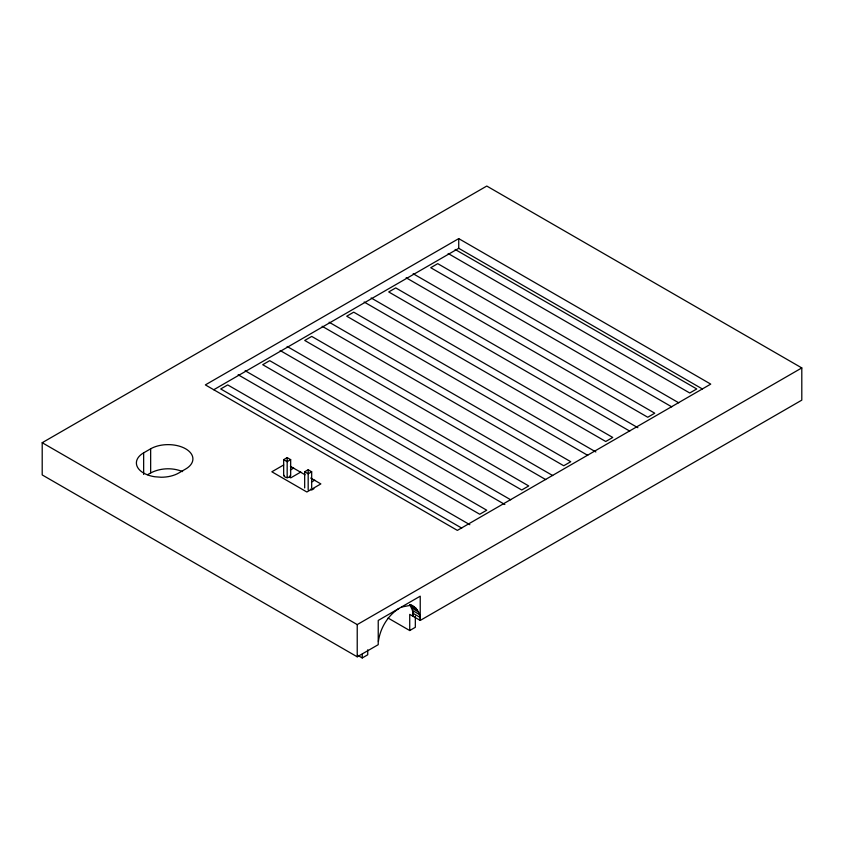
<?xml version="1.0" encoding="UTF-8"?>
<svg xmlns="http://www.w3.org/2000/svg" width="844" height="844" viewBox="0 0 844 844"><rect width="100%" height="100%" fill="white"/><g stroke="black" fill="none" stroke-linecap="round" stroke-linejoin="round"><path stroke-width="1.27" d="M143.649 474.444L143.649 452.848L150.654 448.808A24.75 14.285 0 0 1 185.648 448.808A24.75 14.285 0 0 1 185.648 469.021L178.654 473.062A24.75 14.285 0 0 1 161.151 477.24L154.747 476.754A24.75 14.285 0 0 1 143.649 452.848M147.647 474.676L150.654 472.946L150.654 448.808M388.092 618.051L409.73 630.542L409.73 614.369L420.228 620.435L801.8 400.14L801.8 367.921L486.777 186.049L42.2 442.71L42.2 474.929L357.223 656.811L378.228 644.679L378.228 620.435L420.228 596.18L420.228 620.435C420.66 613.493 416.683 606.847 410.015 604.494M413.233 612.565L413.233 616.394L412.505 610.497L410.384 605.844L417.39 609.885M415.332 616.109L415.332 627.303L409.73 630.542M378.407 641.429C380.18 628.221 387.723 615.571 399.054 608.408M458.735 238.62L205.356 384.896L457.374 530.391L710.743 384.115L458.735 238.62L458.735 248.305L213.754 389.738M283.668 475.826L283.668 459.653L287.171 457.638L290.674 459.653L290.674 475.826M290.674 459.653L287.171 461.679L283.668 459.653M283.7 464.949L271.852 471.785L306.857 491.999L320.857 483.918L310.697 478.052M290.357 470.002L293.67 468.082M300.802 472.049L290.716 477.873L289.323 477.06M304.673 487.948L304.673 471.785L308.176 469.76L311.679 471.785L311.679 487.948M311.679 471.785L308.176 473.8L304.673 471.785M311.447 482.072L314.801 480.141M313.936 488.718L311.721 489.995L310.318 489.193M42.2 442.71L357.223 624.592L801.8 367.921M357.687 655.324L362.245 657.951L367.731 654.786L367.731 649.817M150.654 472.946C160.392 467.935 172.461 467.407 182.578 471.585M401.818 606.994L409.635 605.486L414.024 606.804M458.735 248.305L702.356 388.957M455.148 249.465L696.754 388.957L689.748 392.998L448.153 253.506M678.724 402.799L437.73 263.655L430.735 267.706L671.729 406.84M413.149 273.72L654.754 413.201L647.749 417.242L406.143 277.76M637.864 427.708L395.731 287.909L388.725 291.95L629.729 431.094M371.149 297.964L612.744 437.456L605.749 441.496L364.144 302.015M595.853 451.951L353.72 312.164L346.726 316.205L587.719 455.338M329.139 322.218L570.744 461.71L563.739 465.751L322.144 326.259M552.714 475.552L311.721 336.408L304.726 340.448L545.72 479.592M287.139 346.473L528.745 485.954L521.74 489.995L280.134 350.513M510.715 499.796L269.721 360.662L262.716 364.703L504.849 504.501M245.14 370.716L486.735 510.209L479.74 514.249L238.135 374.757M469.844 524.704L227.711 384.917L220.717 388.957L461.71 528.091M290.378 466.31L305.053 474.792M409.846 604.673L415.849 608.134M409.931 604.758L411.935 605.908M411.619 607.996L418.613 612.037M412.505 610.497L419.51 614.537M413.054 613.314L420.048 617.354M362.245 654.227L362.245 657.951M357.223 624.592L357.223 656.811M308.176 469.76L308.176 489.974M287.171 457.638L287.171 477.841M290.093 475.404A2.975 1.72 0 0 1 287.224 477.567A2.975 1.72 0 0 1 284.354 475.404"/></g></svg>
